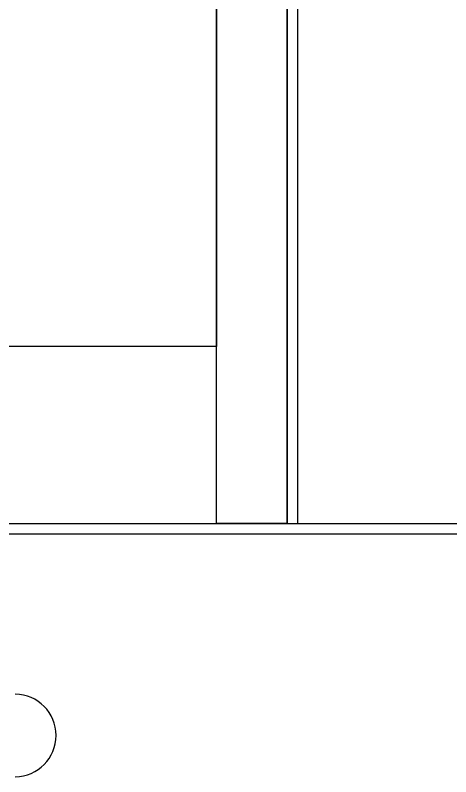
# Model space of a CAD drawing. Extents: x -3080 to 28500, y -1326 to 31609.
# Drawn here: x 15021.8 to 15027.95, y 26405.7 to 26416.47 of the extents above; entities that cross this region are included whole.
import ezdxf

# ---------------------------------------------------------------- set-up
doc = ezdxf.new("R2010")
doc.units = 0
doc.header["$LTSCALE"] = 100
doc.layers.add('0-xref', color=8, linetype='Continuous')
doc.layers.add('188K-SM-07-F10-MECH-CR PIPE-Y2257103$0$AP7P1-SM-08-FNN-120-A(4)-SMP$0$15P6-SM-08-FNN-320-A(10)-UIS-TCM$0$15P6-SM-08-FNN-00-(@10)170308-MIC$0$0-CDS', color=140, linetype='Continuous')

# ---------------------------------------------------------------- blocks, each defined once
blk = doc.blocks.new('188K-SM-07-F10-MECH-CR PIPE-Y2257103$0$CDS-CVD')
at = {"layer": '188K-SM-07-F10-MECH-CR PIPE-Y2257103$0$AP7P1-SM-08-FNN-120-A(4)-SMP$0$15P6-SM-08-FNN-320-A(10)-UIS-TCM$0$15P6-SM-08-FNN-00-(@10)170308-MIC$0$0-CDS', "ltscale": 0.1}
for p, q in [((15025.79, -72925.477), (15025.79, -72910.477)), ((15025.64, -72925.477), (15025.64, -72910.627)), ((15024.64, -72925.477), (15024.64, -72912.477)), ((15025.64, -72912.477), (15025.64, -72925.477)), ((15024.64, -72913.077), (15024.64, -72922.977)), ((15024.64, -72922.977), (15017.64, -72922.977)), ((15013.79, -72925.477), (15037.64, -72925.477)), ((15025.64, -72925.477), (15024.64, -72925.477)), ((15015.44, -72925.627), (15037.64, -72925.627))]:
    blk.add_line(p, q, dxfattribs=at)
blk.add_arc((15021.788, -72928.477), 0.585, 270.7958, 89.2042, dxfattribs=at)
blk = doc.blocks.new('188K-SM-07-F10-MECH-CR PIPE-Y2257103')
blk.add_blockref('188K-SM-07-F10-MECH-CR PIPE-Y2257103$0$CDS-CVD', (0, 99334.763))

msp = doc.modelspace()

# ---------------------------------------------------------------- block references
at = {"layer": '0-xref'}
msp.add_blockref('188K-SM-07-F10-MECH-CR PIPE-Y2257103', (0, 0), dxfattribs=at)

doc.saveas('drawing.dxf')
